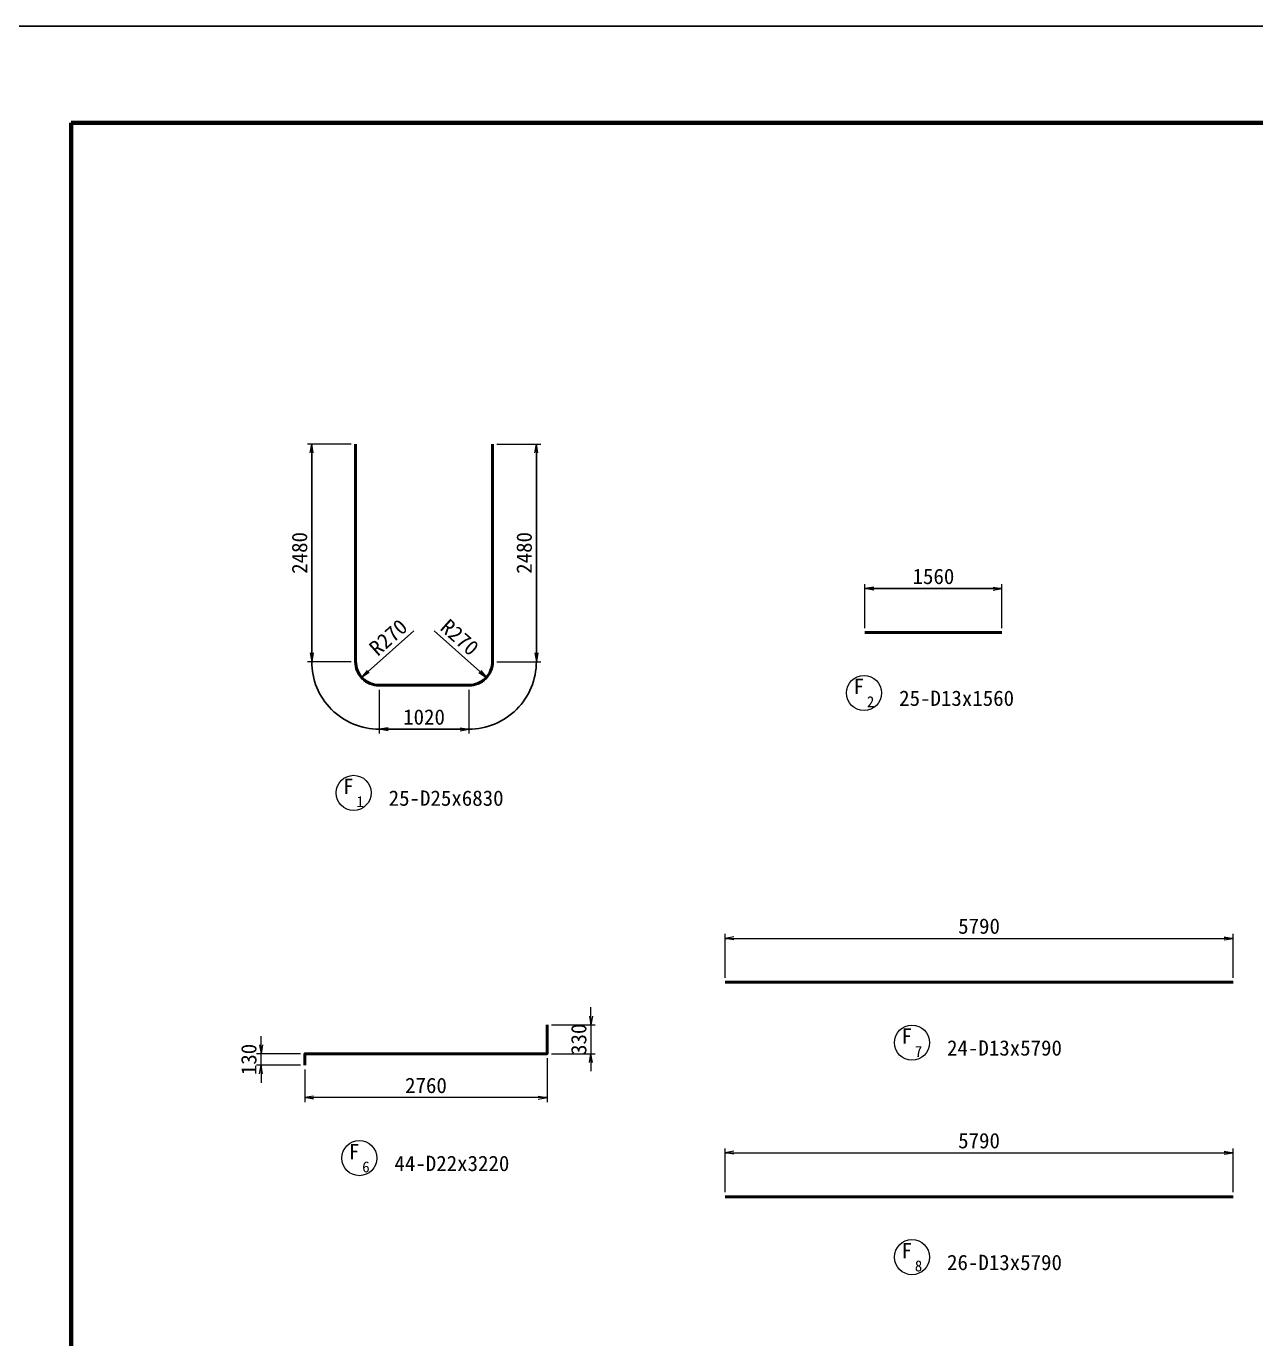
# Model space of a CAD drawing. Header units: millimetres. Extents: x 222124 to 348274, y -62968 to -33268.
# Drawn here: x 306737 to 320748, y -48231 to -33268 of the extents above; entities that cross this region are included whole.
import ezdxf
from ezdxf.enums import TextEntityAlignment as Align

# ---------------------------------------------------------------- set-up
doc = ezdxf.new("R2010")
doc.units = ezdxf.units.MM
doc.header["$LTSCALE"] = 50
doc.header["$PDSIZE"] = 300
doc.layers.get('Defpoints').update_dxf_attribs({"color": 191})
for name, color, linetype, lineweight in [('D-STR', 1, 'Continuous', 50), ('D-STR-DIM', 7, 'Continuous', 13), ('D-STR-TXT', 7, 'Continuous', 13), ('D-TTL', 2, 'Continuous', 140)]:
    doc.layers.add(name, color=color, linetype=linetype, lineweight=lineweight)
doc.styles.add('YOKO_GOTHIC', font='MS Gothic.ttf')
doc.styles.add('ＭＳゴシック', font='MS Gothic.ttf')
doc.dimstyles.new('S50', dxfattribs={"dimscale": 50, "dimtxt": 3.5, "dimasz": 2, "dimexe": 1, "dimexo": 1, "dimgap": 1, "dimtad": 1, "dimdec": 0, "dimzin": 1, "dimdsep": 46, "dimtxsty": 'YOKO_GOTHIC', "dimblk": 'OPEN', "dimcen": 0, "dimclrd": 256, "dimclre": 256, "dimclrt": 256, "dimaunit": 1, "dimadec": 3, "dimazin": 0, "dimtfac": 1, "dimtdec": 0, "dimtix": 1, "dimtmove": 2, "dimatfit": 3, "dimldrblk": 'OPEN', "dimfxl": 1, "dimlwd": -1, "dimlwe": -1, "dimarcsym": 0})

# ---------------------------------------------------------------- blocks, each defined once
blk = doc.blocks.new('_Open')
at = {"color": 0, "linetype": 'ByBlock', "lineweight": -2}
for p, q in [((-1, 0.17), (0, 0)), ((-1, -0.17), (0, 0)), ((0, 0), (-1, 0))]:
    blk.add_line(p, q, dxfattribs=at)
blk = doc.blocks.new('*D1673')
at = {"layer": 'D-STR-DIM', "transparency": 16777216}
for p, q in [((316295, -40129), (316295, -39629)), ((317855, -40129), (317855, -39629)), ((316395, -39679), (317755, -39679))]:
    blk.add_line(p, q, dxfattribs=at)
at = {"layer": 'Defpoints', "color": 0, "transparency": 16777216}
for p in [(317855, -39679), (316295, -40179), (317855, -40179)]:
    blk.add_point(p, dxfattribs=at)
at = {"layer": 'D-STR-DIM', "transparency": 16777216, "xscale": 100, "yscale": 100, "zscale": 100, "rotation": 180}
blk.add_blockref('_Open', (316295, -39679), dxfattribs=at)
at = {"layer": 'D-STR-DIM', "transparency": 16777216, "xscale": 100, "yscale": 100, "zscale": 100}
blk.add_blockref('_Open', (317855, -39679), dxfattribs=at)
at = {"layer": 'D-STR-DIM', "transparency": 16777216, "insert": (317075, -39541), "char_height": 175, "attachment_point": 5, "style": 'YOKO_GOTHIC'}
blk.add_mtext('1560', dxfattribs=at)
blk = doc.blocks.new('*D1656')
at = {"layer": 'D-STR-DIM', "transparency": 16777216}
for p, q in [((312672, -45032), (312672, -45532)), ((309912, -45162), (309912, -45532)), ((312572, -45482), (310012, -45482))]:
    blk.add_line(p, q, dxfattribs=at)
at = {"layer": 'Defpoints', "color": 0, "transparency": 16777216}
for p in [(312672, -44982), (309912, -45112), (309912, -45482)]:
    blk.add_point(p, dxfattribs=at)
at = {"layer": 'D-STR-DIM', "transparency": 16777216, "xscale": 100, "yscale": 100, "zscale": 100, "rotation": 180}
blk.add_blockref('_Open', (309912, -45482), dxfattribs=at)
at = {"layer": 'D-STR-DIM', "transparency": 16777216, "xscale": 100, "yscale": 100, "zscale": 100}
blk.add_blockref('_Open', (312672, -45482), dxfattribs=at)
at = {"layer": 'D-STR-DIM', "transparency": 16777216, "insert": (311292, -45344), "char_height": 175, "attachment_point": 5, "style": 'YOKO_GOTHIC'}
blk.add_mtext('2760', dxfattribs=at)
blk = doc.blocks.new('*D1657')
at = {"layer": 'D-STR-DIM', "transparency": 16777216}
for p, q in [((313172, -44552), (313172, -44452)), ((312722, -44652), (313222, -44652)), ((313172, -44652), (313172, -44982)), ((312722, -44982), (313222, -44982)), ((313172, -45082), (313172, -45182))]:
    blk.add_line(p, q, dxfattribs=at)
at = {"layer": 'Defpoints', "color": 0, "transparency": 16777216}
for p in [(312672, -44652), (312672, -44982), (313172, -44982)]:
    blk.add_point(p, dxfattribs=at)
at = {"layer": 'D-STR-DIM', "transparency": 16777216, "xscale": 100, "yscale": 100, "zscale": 100}
for p, rotation in [((313172, -44652), 270), ((313172, -44982), 90)]:
    blk.add_blockref('_Open', p, dxfattribs=dict(at, rotation=rotation))
at = {"layer": 'D-STR-DIM', "transparency": 16777216, "insert": (313034, -44817), "char_height": 175, "attachment_point": 5, "rotation": 90, "style": 'YOKO_GOTHIC'}
blk.add_mtext('330', dxfattribs=at)
blk = doc.blocks.new('*D1658')
at = {"layer": 'D-STR-DIM', "transparency": 16777216}
for p, q in [((309412, -44882), (309412, -44782)), ((309862, -44982), (309362, -44982)), ((309412, -45112), (309412, -44982)), ((309862, -45112), (309362, -45112)), ((309412, -45212), (309412, -45312))]:
    blk.add_line(p, q, dxfattribs=at)
at = {"layer": 'Defpoints', "color": 0, "transparency": 16777216}
for p in [(309412, -44982), (309912, -44982), (309912, -45112)]:
    blk.add_point(p, dxfattribs=at)
at = {"layer": 'D-STR-DIM', "transparency": 16777216, "xscale": 100, "yscale": 100, "zscale": 100}
for p, rotation in [((309412, -44982), 270), ((309412, -45112), 90)]:
    blk.add_blockref('_Open', p, dxfattribs=dict(at, rotation=rotation))
at = {"layer": 'D-STR-DIM', "transparency": 16777216, "insert": (309274, -45047), "char_height": 175, "attachment_point": 5, "rotation": 90, "style": 'YOKO_GOTHIC'}
blk.add_mtext('130', dxfattribs=at)
blk = doc.blocks.new('*D1660')
at = {"layer": 'D-STR-DIM', "transparency": 16777216}
for p, q in [((314700, -44116), (314700, -43616)), ((314800, -43666), (320390, -43666)), ((320490, -44116), (320490, -43616))]:
    blk.add_line(p, q, dxfattribs=at)
at = {"layer": 'Defpoints', "color": 0, "transparency": 16777216}
for p in [(320490, -43666), (314700, -44166), (320490, -44166)]:
    blk.add_point(p, dxfattribs=at)
at = {"layer": 'D-STR-DIM', "transparency": 16777216, "xscale": 100, "yscale": 100, "zscale": 100, "rotation": 180}
blk.add_blockref('_Open', (314700, -43666), dxfattribs=at)
at = {"layer": 'D-STR-DIM', "transparency": 16777216, "xscale": 100, "yscale": 100, "zscale": 100}
blk.add_blockref('_Open', (320490, -43666), dxfattribs=at)
at = {"layer": 'D-STR-DIM', "transparency": 16777216, "insert": (317595, -43528), "char_height": 175, "attachment_point": 5, "style": 'YOKO_GOTHIC'}
blk.add_mtext('5790', dxfattribs=at)
blk = doc.blocks.new('*D1661')
at = {"layer": 'D-STR-DIM', "transparency": 16777216}
for p, q in [((314700, -46561), (314700, -46061)), ((320490, -46561), (320490, -46061)), ((314800, -46111), (320390, -46111))]:
    blk.add_line(p, q, dxfattribs=at)
at = {"layer": 'Defpoints', "color": 0, "transparency": 16777216}
for p in [(320490, -46111), (314700, -46611), (320490, -46611)]:
    blk.add_point(p, dxfattribs=at)
at = {"layer": 'D-STR-DIM', "transparency": 16777216, "xscale": 100, "yscale": 100, "zscale": 100, "rotation": 180}
blk.add_blockref('_Open', (314700, -46111), dxfattribs=at)
at = {"layer": 'D-STR-DIM', "transparency": 16777216, "xscale": 100, "yscale": 100, "zscale": 100}
blk.add_blockref('_Open', (320490, -46111), dxfattribs=at)
at = {"layer": 'D-STR-DIM', "transparency": 16777216, "insert": (317595, -45974), "char_height": 175, "attachment_point": 5, "style": 'YOKO_GOTHIC'}
blk.add_mtext('5790', dxfattribs=at)
blk = doc.blocks.new('*D1602')
at = {"layer": 'D-STR-DIM', "transparency": 16777216}
for p, q in [((312100, -38032), (312600, -38032)), ((312550, -38132), (312550, -40412)), ((312100, -40512), (312600, -40512))]:
    blk.add_line(p, q, dxfattribs=at)
at = {"layer": 'Defpoints', "color": 0, "transparency": 16777216}
for p in [(312050, -38032), (312050, -40512), (312550, -40512)]:
    blk.add_point(p, dxfattribs=at)
at = {"layer": 'D-STR-DIM', "transparency": 16777216, "xscale": 100, "yscale": 100, "zscale": 100}
for p, rotation in [((312550, -38032), 90), ((312550, -40512), 270)]:
    blk.add_blockref('_Open', p, dxfattribs=dict(at, rotation=rotation))
at = {"layer": 'D-STR-DIM', "transparency": 16777216, "insert": (312412, -39272), "char_height": 175, "attachment_point": 5, "rotation": 90, "style": 'YOKO_GOTHIC'}
blk.add_mtext('2480', dxfattribs=at)
blk = doc.blocks.new('*D1603')
at = {"layer": 'D-STR-DIM', "transparency": 16777216}
for p, q in [((310440, -38032), (309940, -38032)), ((309990, -38132), (309990, -40412)), ((310440, -40512), (309940, -40512))]:
    blk.add_line(p, q, dxfattribs=at)
at = {"layer": 'Defpoints', "color": 0, "transparency": 16777216}
for p in [(310490, -38032), (309990, -40512), (310490, -40512)]:
    blk.add_point(p, dxfattribs=at)
at = {"layer": 'D-STR-DIM', "transparency": 16777216, "xscale": 100, "yscale": 100, "zscale": 100}
for p, rotation in [((309990, -38032), 90), ((309990, -40512), 270)]:
    blk.add_blockref('_Open', p, dxfattribs=dict(at, rotation=rotation))
at = {"layer": 'D-STR-DIM', "transparency": 16777216, "insert": (309852, -39272), "char_height": 175, "attachment_point": 5, "rotation": 90, "style": 'YOKO_GOTHIC'}
blk.add_mtext('2480', dxfattribs=at)
blk = doc.blocks.new('*D1604')
at = {"layer": 'D-STR-DIM', "transparency": 16777216}
for p, q in [((310760, -40832), (310760, -41332)), ((311780, -40832), (311780, -41332)), ((310860, -41282), (311680, -41282))]:
    blk.add_line(p, q, dxfattribs=at)
at = {"layer": 'Defpoints', "color": 0, "transparency": 16777216}
for p in [(310760, -40782), (311780, -40782), (311780, -41282)]:
    blk.add_point(p, dxfattribs=at)
at = {"layer": 'D-STR-DIM', "transparency": 16777216, "xscale": 100, "yscale": 100, "zscale": 100, "rotation": 180}
blk.add_blockref('_Open', (310760, -41282), dxfattribs=at)
at = {"layer": 'D-STR-DIM', "transparency": 16777216, "xscale": 100, "yscale": 100, "zscale": 100}
blk.add_blockref('_Open', (311780, -41282), dxfattribs=at)
at = {"layer": 'D-STR-DIM', "transparency": 16777216, "insert": (311270, -41144), "char_height": 175, "attachment_point": 5, "style": 'YOKO_GOTHIC'}
blk.add_mtext('1020', dxfattribs=at)
blk = doc.blocks.new('*D1607')
at = {"layer": 'D-STR-DIM', "transparency": 16777216}
blk.add_line((311154, -40160), (310633, -40625), dxfattribs=at)
at = {"layer": 'Defpoints', "color": 0, "transparency": 16777216}
for p in [(310760, -40512), (310558, -40691)]:
    blk.add_point(p, dxfattribs=at)
at = {"layer": 'D-STR-DIM', "transparency": 16777216, "xscale": 100, "yscale": 100, "zscale": 100, "rotation": 221.6878991477891}
blk.add_blockref('_Open', (310558, -40691), dxfattribs=at)
at = {"layer": 'D-STR-DIM', "transparency": 16777216, "insert": (310863, -40235), "char_height": 175, "attachment_point": 5, "rotation": 41.6879, "style": 'YOKO_GOTHIC'}
blk.add_mtext('R270', dxfattribs=at)
blk = doc.blocks.new('*D1608')
at = {"layer": 'D-STR-DIM', "transparency": 16777216}
blk.add_line((311385, -40160), (311907, -40625), dxfattribs=at)
blk.add_arc((311780, -40512), 270, 280.6103, 328.9224, dxfattribs=at)
at = {"layer": 'Defpoints', "color": 0, "transparency": 16777216}
for p in [(311780, -40512), (311981, -40691)]:
    blk.add_point(p, dxfattribs=at)
at = {"layer": 'D-STR-DIM', "transparency": 16777216, "xscale": 100, "yscale": 100, "zscale": 100, "rotation": 318.3121008522136}
blk.add_blockref('_Open', (311981, -40691), dxfattribs=at)
at = {"layer": 'D-STR-DIM', "transparency": 16777216, "insert": (311676, -40235), "char_height": 175, "attachment_point": 5, "rotation": 318.3121, "style": 'YOKO_GOTHIC'}
blk.add_mtext('R270', dxfattribs=at)

msp = doc.modelspace()

# ---------------------------------------------------------------- linework, layer by layer
at = {"layer": 'D-STR', "ltscale": 0.01}
for p, q in [((320489.9, -44165.9), (314699.9, -44165.9)), ((320489.9, -46611.1), (314699.9, -46611.1))]:
    msp.add_line(p, q, dxfattribs=at)
at = {"layer": 'D-STR'}
msp.add_lwpolyline([(310489.7, -38031.6), (310489.7, -40511.6, 0.4142136), (310759.7, -40781.6), (311779.7, -40781.6, 0.4142136), (312049.7, -40511.6), (312049.7, -38031.6)], format="xyb", dxfattribs=at)
for points in [[(316295.1, -40179), (317855.1, -40179)], [(309911.7, -45111.8), (309911.7, -44981.8), (312671.7, -44981.8), (312671.7, -44651.8)]]:
    msp.add_lwpolyline(points, dxfattribs=at)
at = {"layer": 'D-STR-TXT', "color": 4}
for centre in [(316284.5, -40868.6), (310466.9, -42007.5)]:
    msp.add_circle(centre, 200, dxfattribs=at)
at = {"layer": 'D-STR-TXT'}
for centre in [(316830.2, -44855.5), (310532.7, -46171.9), (316830.2, -47300.7)]:
    msp.add_circle(centre, 200, dxfattribs=at)
at = {"layer": 'D-TTL'}
msp.add_lwpolyline([(307249.2, -34367.9), (307249.2, -61867.9), (347249.2, -61867.9), (347249.2, -34367.9)], close=True, dxfattribs=at)
at = {"layer": 'Defpoints', "color": 1}
msp.add_lwpolyline([(306224.2, -33267.9), (306224.2, -62967.9), (348274.2, -62967.9), (348274.2, -33267.9)], close=True, dxfattribs=at)
at = {"layer": 'Defpoints'}
msp.add_lwpolyline([(309989.7, -38031.6), (309989.7, -40511.6, 0.4142136), (310759.7, -41281.6), (311779.7, -41281.6, 0.4142136), (312549.7, -40511.6), (312549.7, -38031.6)], format="xyb", dxfattribs=at)
msp.add_lwpolyline([(316295.1, -39679), (317855.1, -39679)], dxfattribs=at)

# ---------------------------------------------------------------- texts
at = {"layer": 'D-STR-TXT', "color": 4, "style": 'ＭＳゴシック'}
for s, height, p in [('F ', 175, (316284.5, -40793.6)), ('2', 125, (316359.5, -40968.6)), ('F ', 175, (310466.9, -41932.5)), ('1', 125, (310541.9, -42107.5))]:
    msp.add_text(s, height=height, dxfattribs=at).set_placement(p, align=Align.MIDDLE_CENTER)
for s, p in [('25-D13x1560', (316684.5, -41068.6)), ('25-D25x6830', (310866.9, -42207.5))]:
    msp.add_text(s, height=175, dxfattribs=at).set_placement(p, align=Align.BOTTOM_LEFT)
at = {"layer": 'D-STR-TXT', "style": 'ＭＳゴシック'}
for s, height, p in [('F ', 175, (316830.2, -44780.5)), ('7', 125, (316905.2, -44955.5)), ('F ', 175, (310532.7, -46096.9)), ('6', 125, (310607.7, -46271.9)), ('F ', 175, (316830.2, -47225.7)), ('8', 125, (316905.2, -47400.7))]:
    msp.add_text(s, height=height, dxfattribs=at).set_placement(p, align=Align.MIDDLE_CENTER)
for s, p in [('24-D13x5790', (317230.2, -45055.5)), ('44-D22x3220', (310932.7, -46371.9)), ('26-D13x5790', (317230.2, -47500.7))]:
    msp.add_text(s, height=175, dxfattribs=at).set_placement(p, align=Align.BOTTOM_LEFT)

# ---------------------------------------------------------------- dimensions: what is measured, and where the dimension line sits
at = {"layer": 'D-STR-DIM'}
for base, p1, p2, picture, middle in [((309989.7, -40511.6), (310489.7, -38031.6), (310489.7, -40511.6), '*D1603', (309852.2, -39271.6)), ((312549.7, -40511.6), (312049.7, -38031.6), (312049.7, -40511.6), '*D1602', (312412.2, -39271.6)), ((313171.7, -44981.8), (312671.7, -44651.8), (312671.7, -44981.8), '*D1657', (313034.2, -44816.8)), ((309411.7, -44981.8), (309911.7, -45111.8), (309911.7, -44981.8), '*D1658', (309274.2, -45046.8))]:
    dim = msp.add_linear_dim(base=base, p1=p1, p2=p2, angle=90, dimstyle='S50', dxfattribs=at)
    dim.commit()
    dim.dimension.update_dxf_attribs({"geometry": picture, "text_midpoint": middle})
for base, p1, p2, picture, middle in [((317855.1, -39679), (316295.1, -40179), (317855.1, -40179), '*D1673', (317075.1, -39541.5)), ((311779.7, -41281.6), (310759.7, -40781.6), (311779.7, -40781.6), '*D1604', (311269.7, -41144.1)), ((320489.9, -43665.9), (314699.9, -44165.9), (320489.9, -44165.9), '*D1660', (317594.9, -43528.4)), ((309911.7, -45481.8), (312671.7, -44981.8), (309911.7, -45111.8), '*D1656', (311291.7, -45344.3)), ((320489.9, -46111.1), (314699.9, -46611.1), (320489.9, -46611.1), '*D1661', (317594.9, -45973.6))]:
    dim = msp.add_linear_dim(base=base, p1=p1, p2=p2, dimstyle='S50', dxfattribs=at)
    dim.commit()
    dim.dimension.update_dxf_attribs({"geometry": picture, "text_midpoint": middle})
for center, mpoint, picture, middle in [((310759.7, -40511.6), (310558, -40691.2), '*D1607', (310954.6, -40338.1)), ((311779.7, -40511.6), (311981.3, -40691.2), '*D1608', (311584.8, -40338.1))]:
    dim = msp.add_radius_dim(center=center, mpoint=mpoint, dimstyle='S50', override={"dimtmove": 0}, dxfattribs=at)
    dim.commit()
    dim.dimension.update_dxf_attribs({"geometry": picture, "text_midpoint": middle, "dimtype": 164})

doc.saveas('drawing.dxf')
